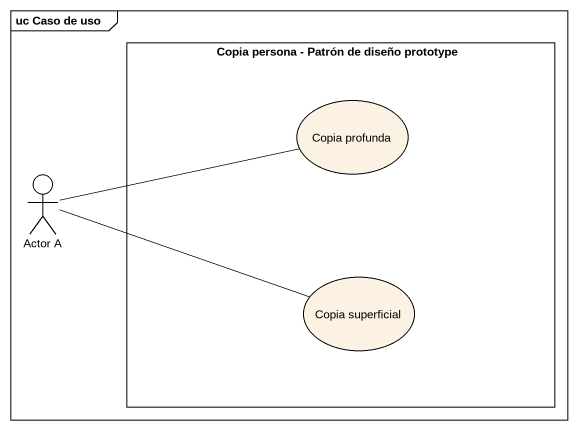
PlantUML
@startuml
mainframe uc Caso de uso
rectangle "Copia persona - Patrón de diseño prototype" as Copia_persona_Patrón_de {
  usecase "Copia profunda" as Copia_profunda
  usecase "Copia superficial" as Copia_superficial
}
actor "Actor A" as Actor_A
Actor_A -right- Copia_profunda
Actor_A -right- Copia_superficial
@enduml
